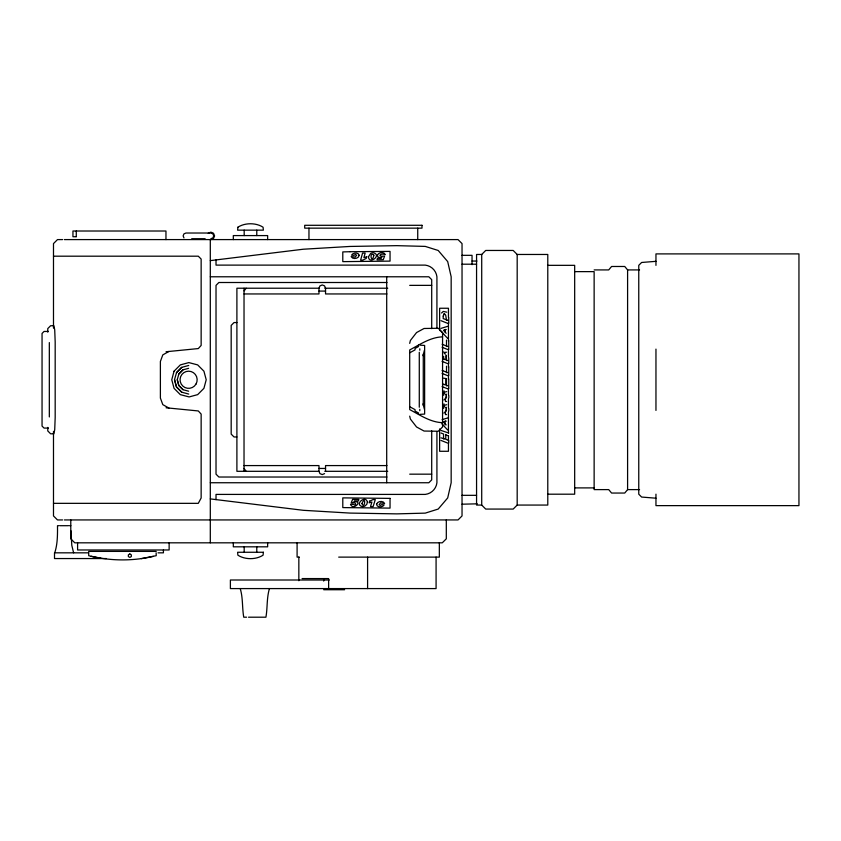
<?xml version="1.0" encoding="UTF-8"?>
<svg xmlns="http://www.w3.org/2000/svg" width="841" height="841" viewBox="0 0 841 841"><rect width="100%" height="100%" fill="white"/><g stroke="black" fill="none" stroke-linecap="round" stroke-linejoin="round"><path stroke-width="1.26" d="M448.779 398.066L448.81 395.459M448.779 411.165L448.81 408.547M70.938 530.755L71.8 545.367L73.619 552.831M386.702 276.784L386.702 482.745M269.446 588.584C266.597 597.983 267.596 607.822 265.924 617.199L248.547 617.199M409.704 343.37L410.387 340.489L416.547 332.563L424.064 328.484L438.277 328.274L442.566 332.563L442.566 426.965L438.277 431.254L424.064 431.044L416.547 426.976L410.387 419.039L409.704 416.158M419.281 352.305L419.281 407.223M443.649 395.228L444.7 392.095L446.729 391.601M443.649 408.327L444.7 405.194L446.729 404.7M423.012 355.669L424.421 350.234M244.027 293.951L318.981 293.951L318.981 288.221L319.937 285.908L322.261 284.952L324.573 285.908L325.541 288.221L325.541 293.951L386.923 293.951M444.363 353.399L445.057 352.347L446.592 352.211M441.546 313.02L443.27 311.454L446.76 312.169M246.161 288.221L244.027 291.081L244.027 471.307M594.135 269.919L608.716 269.919L611.586 266.481L624.737 266.481L627.596 269.919L627.596 489.609L624.737 493.047L611.586 493.047L608.716 489.609L594.135 489.609L594.135 271.632L574.676 271.632M176.4 372.616L181.614 367.38L188.741 365.457M181.74 367.38L176.526 372.616L174.486 379.764L176.4 386.913L181.614 392.148L188.741 394.072M178.744 374.045L182.907 369.851L188.615 368.326M183.044 369.851L178.87 374.045L177.209 379.764L178.744 385.483L182.907 389.677L188.615 391.202M481.714 254.466L485.709 250.46L513.178 250.46L517.183 254.466L517.183 505.063L513.178 509.068L485.709 509.068L481.714 505.063L481.714 254.466L476.563 254.466L476.563 505.063L481.714 505.063M168.904 351.475L162.807 354.891L160.389 361.462L160.389 398.066L162.807 404.637L168.904 408.053M409.704 352.81L415.055 349.888L415.055 348.458L418.555 346.534L418.555 345.104M443.638 393.441L443.995 390.771M443.638 406.539L443.995 403.859M208.242 233.251L210.87 232.158L213.509 233.251L214.592 235.879L213.509 238.508L210.87 239.59M210.87 238.739L212.899 237.898L213.74 235.879L212.899 233.851L210.87 233.02L185.987 233.02L183.969 233.851L183.128 235.879L183.969 237.898M324.573 473.62L322.261 474.576L319.937 473.62L318.981 471.307L318.981 465.578L244.027 465.578M440.999 328.389L447.622 326.35M442.103 419.659L447.622 417.966M443.932 399.959C445.751 399.38 447.444 393.641 445.772 394.156M443.932 413.057C445.751 412.479 447.444 406.729 445.772 407.254M156.226 551.402L88.704 551.402L88.704 555.691C109.803 561.021 132.1 561.336 153.304 556.385M141.288 558.634L156.226 555.691L156.142 552.831M210.303 260.626L303.233 249.23L350.003 246.445L396.826 245.656L425.252 246.402L438.203 250.471L447.696 261.593L451.165 276.784L451.165 482.745L447.696 497.935L438.203 509.057L425.252 513.126L396.826 513.872L350.003 513.084L303.233 510.298L210.303 498.902M166.066 351.748L198.308 348.573L201.146 345.441L201.146 259.049L198.287 256.19L53.488 256.19M655.959 261.33L641.62 262.476L638.761 265.336L638.761 269.236M420.311 414.329L424.631 414.087L424.631 345.441L420.311 345.199M462.035 504.201L477.289 503.822M75.995 236.731L72.946 236.731L72.946 231.012L165.961 231.012L165.961 239.59M191.706 238.739L205.151 238.739M62.602 239.59L57.493 239.59L53.488 243.596L53.488 328.106M64.368 239.59L458.03 239.59L462.035 243.596L462.035 515.932L458.03 519.938L64.368 519.938M517.183 254.466L547.785 254.466L547.785 505.063L517.183 505.063M462.035 255.328L472.043 255.328L472.043 264.673M472.043 261.046L476.952 261.046M462.035 264.2L476.563 264.2M547.785 265.336L574.676 265.336L574.676 494.193L547.785 494.193M627.596 269.919L639.559 269.919M210.303 276.784L428.836 276.784L431.706 279.643L431.706 328.631M386.944 282.502L218.881 282.502L216.021 285.362L216.021 474.166L218.881 477.026L386.944 477.026M409.704 285.362L431.706 285.362M318.981 288.221L236.899 288.221L236.899 471.307L318.981 471.307M324.836 288.221L387.754 288.221M318.981 291.081L325.541 291.081M236.899 322.555L234.04 322.555L231.18 325.414L231.18 434.114L234.04 436.973L236.899 436.973M48.442 331.449L44.047 331.449L42.05 333.457L42.05 426.072L44.047 428.08L48.442 428.08M442.566 336.852C430.487 337.199 420.037 344.474 409.704 349.94L409.704 409.588C420.037 415.055 430.487 422.34 442.566 422.676M443.606 378.145L445.825 378.576L445.825 385.062L447.622 385.851M443.606 384.621L444.721 384.621L443.218 384.032M446.592 401.483L445.478 401.483L445.404 399.033L446.571 397.246L446.087 394.303M446.592 414.571L445.478 414.571L445.404 412.122L446.571 410.345L446.087 407.391M440.999 430.434L448.737 433.041M440.999 437.846L444.668 438.855L443.554 438.855L443.554 434.019L440.999 432.999M386.923 465.578L325.541 465.578L325.541 471.307M318.981 468.448L325.541 468.448M324.836 471.307L387.754 471.307M409.704 474.166L431.706 474.166M210.303 482.745L428.836 482.745L431.706 479.885L431.706 430.897M574.676 487.896L594.135 487.896M627.596 489.609L639.559 489.609M462.035 495.328L476.563 495.328M53.488 503.339L198.287 503.339L201.146 498.009L201.146 414.087L198.308 410.955L166.066 407.78M62.602 519.938L57.493 519.938L53.488 515.932L53.488 431.422M58.912 525.699L57.503 525.699C57.556 534.802 57.619 544.043 54.739 552.831L88.442 552.831M59.89 525.699L68.468 525.699M69.435 525.699L70.844 525.699M158.045 552.831L163.417 552.831L163.417 549.972M299.27 557.12L297.094 557.12L297.094 542.823M338.692 557.12L439.338 557.12L439.338 542.823M106.292 558.55L54.507 558.55L54.507 552.831M302.087 578.576L328.379 578.587M329.304 580.006L230.392 580.006L230.392 588.584L436.08 588.584L436.08 557.12M323.701 589.73L344.61 589.73M246.613 617.199L243.743 617.199C242.082 607.822 243.07 597.983 240.232 588.584M655.959 498.198L641.62 497.052L638.761 494.193L638.761 490.292M91.185 556.279L100.973 558.245M443.722 351.885L445.288 354.261M440.999 320.694L447.622 323.312M442.114 344.263L447.622 346.439L446.508 346.439L446.508 340.069M442.103 347.27L447.622 349.457M447.664 360.6L445.94 359.916C445.961 352.558 446.392 354.545 446.55 360.6M442.103 361.409L447.622 363.596M442.114 370.429L447.622 372.605L446.508 372.605L446.508 366.234M442.103 373.436L447.622 375.622M442.103 386.608L447.622 388.784M445.646 434.839L447.622 435.617M440.999 440.421L447.622 443.039M443.218 358.844L444.784 359.464L443.67 359.464L443.649 356.363M409.704 406.729L415.055 409.641L415.055 411.07L418.555 412.994L418.555 414.424M183.044 389.677L178.87 385.483L177.335 379.764M181.74 392.148L176.526 386.913L174.613 379.764M440.999 331.249L447.622 338.324M441.83 423.748L447.622 429.94M446.172 333.278L443.501 330.261L446.172 329.535L445.057 329.535L445.057 332.027M446.172 424.894L443.501 421.867L446.172 421.141L445.057 421.141L445.057 424.894M244.027 468.448L246.161 471.307M423.012 403.859L424.421 409.294M448.705 317.446L448.737 323.312M655.959 265.367L655.959 253.898L798.95 253.898L798.95 505.63L655.959 505.63L655.959 494.161M655.959 349.11L655.959 410.419M638.761 269.919L638.761 489.609M448.737 340.51L448.737 349.457M448.737 357.698L448.737 363.596M448.737 366.676L448.737 375.622M448.737 379.007L448.737 388.784M448.737 443.039L448.737 440.463L445.772 439.296L445.772 434.45M448.453 317.435L448.453 308.248L439.633 308.248L439.633 330.555M448.453 322.681L448.453 341.057M448.453 348.931L448.453 356.805M448.453 363.365L448.453 367.296M448.453 375.17L448.453 379.112M448.453 388.29L448.453 394.85M448.453 398.792L448.453 407.98M448.453 411.911L448.453 432.905M448.453 435.533L448.453 440.779M448.453 443.407L448.453 451.281L439.633 451.281L439.633 428.973M446.508 378.566L446.508 385.851M446.308 519.938L446.308 538.818L442.271 542.823L74.786 542.823L70.781 538.818L70.781 519.938M436.921 327.948L436.921 276.784A13.33 13.33 0 0 0 425.252 265.115L216.021 265.115L216.021 259.911M436.921 431.58L436.921 482.745A13.33 13.33 0 0 1 425.252 494.413L216.021 494.413L216.021 499.617M423.275 354.177L423.275 405.351M419.785 348.794L419.785 350.224M419.785 409.304L419.785 410.734M417.735 228.153L417.735 239.59M367.591 557.12L367.591 588.584M328.631 578.576L328.631 588.584M323.701 578.587L323.701 581.057M308.962 228.153L308.962 239.59M298.839 557.12L298.839 580.721M267.648 239.59L267.648 235.585L233.314 235.585L233.314 239.59M267.648 542.823L267.648 546.818L233.314 546.818L233.314 542.823M256.778 230.15L256.778 235.585M256.778 546.818L256.778 552.264M244.184 230.15L244.184 235.585M244.184 546.818L244.184 552.264M244.027 288.221L244.027 290.839M210.303 239.59L210.303 542.823M169.136 542.823L169.136 549.972L77.593 549.972L77.593 542.823M76.279 231.012L76.279 236.731M49.325 342.581L49.325 416.947M47.769 332.132L47.769 328.589L50.628 325.73L53.856 325.73L54.718 329.777L55.18 341.961L55.18 417.567L54.718 429.751L53.856 433.798L50.628 433.798L47.769 430.939L47.769 427.396M353.052 504.169C357.215 507.333 356.279 500.731 351.17 502.918L352.631 499.333L358.886 499.438L358.424 500.9L354.429 500.837L353.966 501.94C363.459 500.132 353.388 511.275 350.487 504.348L353.052 504.169M443.228 316.1L443.207 318.55L447.664 320.316L446.55 320.316L445.688 315.091L443.701 313.987L444.815 313.987L443.754 314.418L443.228 316.1M368.421 256.852C369.094 264.947 381.825 255.391 373.814 252.868A4.258 3.154 -1 0 0 371.775 253.004A3.921 2.901 -1 0 0 370.618 253.488L368.421 256.852M373.877 255.138C371.69 265.325 368.81 250.87 373.877 255.138M367.422 502.109L366.781 504.285L365.078 505.956A3.921 2.901 1 0 1 363.249 506.503A4.258 3.154 1 0 1 361.861 506.471C354.355 504.011 365.856 494.739 367.422 502.109M237.877 227.228L237.614 230.15L263.359 230.15L263.086 227.228C255.979 222.602 244.983 222.602 237.877 227.228M263.359 552.264L263.086 555.176C255.979 559.812 244.983 559.812 237.877 555.176L237.614 552.264L263.359 552.264M359.17 255.265C358.928 258.797 352.537 259.732 351.17 256.61L355.154 257.073L356.647 255.275L355.491 254.455L353.966 255.328L351.538 255.17C352.821 252.573 358.508 252.069 359.17 255.265M361.935 503.538C364.752 510.603 366.266 493.909 361.935 503.538M377.514 254.897C376.736 257.42 380.174 258.05 381.846 257.136L381.415 258.25L377.42 258.324L377.01 259.785L383.265 259.69L384.6 256.063C376.6 257.094 380.216 252.615 385.241 254.613C384.253 251.48 378.702 252.279 377.514 254.897M376.652 503.938C376.169 507.733 382.855 507.628 384.19 504.884L381.772 504.653L380.216 505.473L379.091 504.621L380.637 502.876L384.6 503.465C383.391 500.458 377.735 501.005 376.652 503.938M174.055 371.186L171.764 379.764L174.055 388.342L180.321 394.629L189.12 396.931L197.667 394.629L203.921 388.342L206.213 379.764L203.921 371.186L197.667 364.899L188.868 362.597L180.321 364.899L174.055 371.186M366.687 256.757L366.245 258.397L362.828 260.132L360.621 260.163L362.555 253.12L365.162 253.078L363.901 257.64L366.687 256.757M369.598 501.183L369.104 502.802L371.922 502.024L370.513 506.545L373.12 506.587L375.286 499.596L373.068 499.565L369.598 501.183M129.84 553.977L128.358 554.829L128.358 556.553L129.84 557.404L131.333 556.553L131.333 554.829L129.84 553.977M350.003 251.711L342.792 251.911L342.792 261.635L390.045 261.12L390.045 251.396L350.003 251.711M421.982 225.293L304.705 225.293L304.705 228.153L421.982 228.153L421.982 225.293M390.045 498.387L342.792 497.872L342.792 507.596L390.045 508.111L390.045 498.387M196.016 384.053A8.578 8.547 -90 0 0 188.615 371.186A8.578 8.547 -90 0 0 181.204 384.053A8.578 8.547 -90 0 0 196.016 384.053"/></g></svg>
